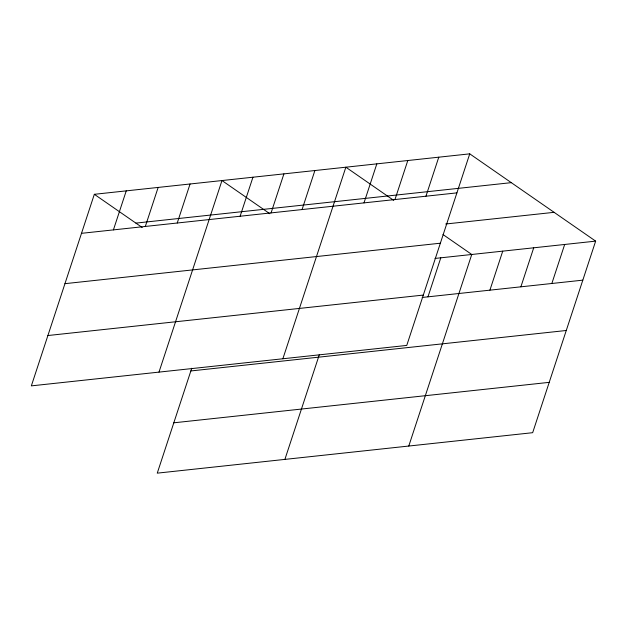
<?xml version="1.0" encoding="UTF-8"?>
<svg xmlns="http://www.w3.org/2000/svg" width="627" height="627" viewBox="0 0 627 627"><rect width="100%" height="100%" fill="white"/><g stroke="black" fill="none" stroke-linecap="round" stroke-linejoin="round"><path stroke-width="0.94" d="M469.741 153.85L94.332 194.307L31.35 385.871L406.758 345.414L469.741 153.85L595.65 241.129L532.668 432.693L157.259 473.15L191.744 368.253M113.416 229.89L126.246 190.867M145.323 226.449L158.153 187.426M177.237 223.008L190.067 183.993M158.992 372.117L221.974 180.552L269.861 213.752M240.117 216.237L252.947 177.214M271.083 212.898L283.913 173.875M302.057 209.559L314.887 170.536M282.871 358.762L345.861 167.197L393.748 200.397M363.997 202.882L376.827 163.859M284.893 459.395L319.386 354.498M394.971 199.543L407.801 160.52M425.945 196.204L438.775 157.189M427.967 296.837L440.797 257.815M408.78 446.048L471.763 254.476L442.999 234.537M489.906 290.16L502.736 251.145M520.88 286.821L533.71 247.806M551.846 283.49L564.676 244.467M135.887 223.11L511.295 182.653M81.502 233.33L456.911 192.873M445.703 224.011L554.103 212.326M64.949 283.67L440.366 243.205M434.989 258.442L595.65 241.129M47.903 335.531L423.311 295.074M422.159 297.464L582.82 280.151M190.859 370.949L566.267 330.492M173.804 422.81L549.221 382.352M94.332 194.307L142.227 227.507"/></g></svg>
